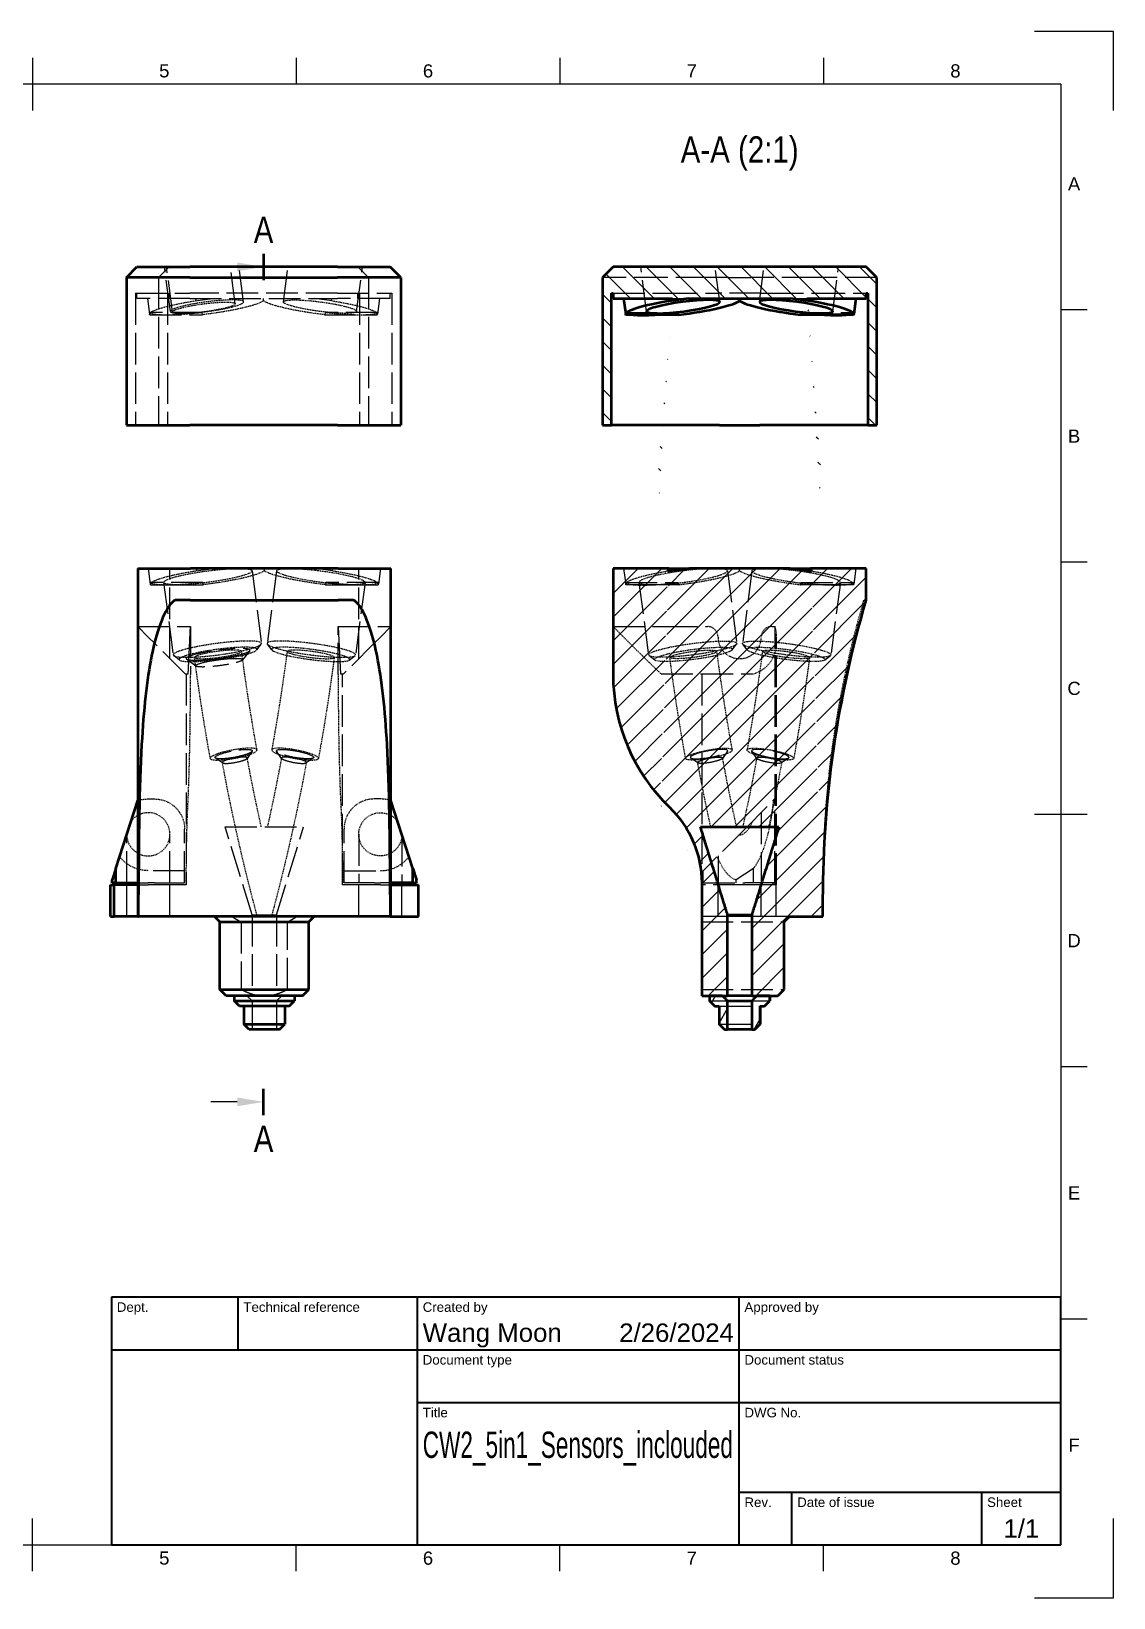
# Model space of a CAD drawing. Header units: millimetres. Extents: x 0 to 860, y -24 to 617.
# Drawn here: x 652.8 to 858, y 319.9 to 616.9 of the extents above; entities that cross this region are included whole.
import ezdxf
from ezdxf.enums import TextEntityAlignment as Align

# ---------------------------------------------------------------- set-up
doc = ezdxf.new("R2010")
doc.units = ezdxf.units.MM
for name, pattern in [('AM_ISO02W050', [7.5, 6, -1.5]), ('AM_ISO08W050', [18, 12, -1.5, 3, -1.5]), ('HIDDEN2', [0.1875, 0.125, -0.0625])]:
    doc.linetypes.add(name, pattern=pattern)
for name, color, linetype, lineweight in [('AM_3', 6, 'AM_ISO02W050', 25), ('AM_7', 4, 'AM_ISO08W050', 25), ('AM_8', 1, 'Continuous', 25), ('BORDER', 7, 'Continuous', 25), ('Hidden', 7, 'HIDDEN2', 25), ('Section Lines', 7, 'Continuous', 25), ('TITLEBLOCK', 7, 'Continuous', 35), ('View Labels', 7, 'Continuous', 25), ('Visible', 7, 'Continuous', 50)]:
    doc.layers.add(name, color=color, linetype=linetype, lineweight=lineweight)
doc.styles.add('FusionTitle', font='arial.ttf')
doc.styles.get("Standard").update_dxf_attribs({"font": 'arial.ttf', "width": 0.8})

# ---------------------------------------------------------------- blocks, each defined once
blk = doc.blocks.new('ISO_A3_SHEET')
at = {"layer": 'BORDER'}
for p, q in [((215, 292), (215, 282)), ((265, 292), (265, 287)), ((315, 292), (315, 287)), ((365, 292), (365, 287)), ((410, 287), (20, 287)), ((410, 287), (410, 10)), ((415, 244.16666), (410, 244.16666)), ((415, 196.33333), (410, 196.33333)), ((415, 148.5), (405, 148.5)), ((415, 100.66667), (410, 100.66667)), ((415, 52.83334), (410, 52.83334)), ((215, 5), (215, 15)), ((20, 10), (410, 10)), ((265, 5), (265, 10)), ((315, 5), (315, 10)), ((365, 5), (365, 10))]:
    blk.add_line(p, q, dxfattribs=at)
at = {"layer": 'Defpoints'}
for p, q in [((420, 297), (405, 297)), ((420, 282), (420, 297)), ((420, 0), (420, 15)), ((405, 0), (420, 0))]:
    blk.add_line(p, q, dxfattribs=at)
at = {"layer": 'BORDER', "style": 'FusionTitle'}
for s, p in [('5', (240, 289.5)), ('6', (290, 289.5)), ('7', (340, 289.5)), ('8', (390, 289.5)), ('A', (412.5, 268.08333)), ('B', (412.5, 220.25)), ('C', (412.5, 172.41667)), ('D', (412.5, 124.58334)), ('E', (412.5, 76.75001)), ('F', (412.5, 28.91668)), ('5', (240, 7.5)), ('6', (290, 7.5)), ('7', (340, 7.5)), ('8', (390, 7.5))]:
    blk.add_text(s, height=2.5, dxfattribs=at).set_placement(p, align=Align.MIDDLE)
blk = doc.blocks.new('ISO_TITLEBLOCK')
at = {"layer": 'TITLEBLOCK'}
for p, q in [((0, 47), (-180, 47)), ((-180, 47), (-180, 0)), ((-156, 37), (-156, 47)), ((-122, 0), (-122, 47)), ((-61, 0), (-61, 47)), ((0, 0), (0, 47)), ((-180, 37), (0, 37)), ((-122, 27), (0, 27)), ((-61, 10), (0, 10)), ((-51, 0), (-51, 10)), ((-15, 0), (-15, 10)), ((-180, 0), (0, 0))]:
    blk.add_line(p, q, dxfattribs=at)
at = {"layer": 'TITLEBLOCK', "style": 'FusionTitle'}
for s, p in [('Dept.', (-179, 46)), ('Technical reference', (-155, 46)), ('Created by', (-121, 46)), ('Approved by', (-60, 46)), ('Document type', (-121, 36)), ('Document status', (-60, 36)), ('Title', (-121, 26)), ('DWG No.', (-60, 26)), ('Rev.', (-60, 9)), ('Date of issue', (-50, 9)), ('Sheet', (-14, 9))]:
    blk.add_text(s, height=1.8, dxfattribs=at).set_placement(p, align=Align.TOP_LEFT)
for tag, height, p in [('DEPT', 3.5, (-179, 42)), ('TECHNICAL_REFERENCE', 3.5, (-155, 42)), ('CREATED_BY', 3.5, (-121, 42)), ('APPROVED_BY', 3.5, (-60, 42)), ('DOCUMENT_TYPE', 3.5, (-121, 32)), ('DOCUMENT_STATUS', 3.5, (-60, 32)), ('TITLE_1', 5, (-121, 21.5)), ('TITLE_2', 5, (-121, 14)), ('TITLE_3', 5, (-121, 6.5)), ('DATE_OF_ISSUE', 3.5, (-50, 5))]:
    blk.add_attdef(tag, text='', height=height, dxfattribs=at).set_placement(p, align=Align.TOP_LEFT)
for tag, p in [('CREATED_DATE', (-62, 42)), ('APPROVED_DATE', (-0.99, 42))]:
    blk.add_attdef(tag, text='', height=3.5, dxfattribs=at).set_placement(p, align=Align.TOP_RIGHT)
for tag, height, p in [('DRAWING_NUMBER', 5, (-30.5, 19.75)), ('REV', 3.5, (-56, 4.85)), ('SHEET', 3.5, (-7.5, 4.85))]:
    blk.add_attdef(tag, text='', height=height, dxfattribs=at).set_placement(p, align=Align.TOP_CENTER)

msp = doc.modelspace()

# ---------------------------------------------------------------- hatches: boundary and pattern name
at = {"layer": 'AM_8'}
h = msp.add_hatch(dxfattribs=at)
h.set_pattern_fill('ANSI31', color=256, angle=90, style=0)
h.set_pattern_definition([(135, (437.9836, 319.8726), (-2.245064, -2.245064), [])])
edge = h.paths.add_edge_path(flags=0)
edge.add_line((813.07, 570.21), (811.07, 572.21))
edge.add_line((811.07, 572.21), (763.07, 572.21))
edge.add_line((763.07, 572.21), (761.07, 570.21))
edge.add_line((761.07, 570.21), (761.07, 542.21))
edge.add_line((761.07, 542.21), (762.77, 542.21))
edge.add_line((762.77, 542.21), (762.77, 567.21))
edge.add_line((762.77, 567.21), (763.07, 567.21))
edge.add_line((763.07, 567.21), (763.07, 566.21))
edge.add_line((763.07, 566.21), (774.34, 566.21))
edge.add_ellipse((787.07, 482.95), major_axis=(11.09, -84.64), ratio=0.12886, start_angle=189.4372, end_angle=190.9461)
edge.add_line((774.11, 565.78), (777.4, 566.21))
edge.add_line((777.4, 566.21), (796.74, 566.21))
edge.add_line((796.74, 566.21), (800.03, 565.78))
edge.add_ellipse((787.07, 482.95), major_axis=(-11.09, -84.64), ratio=0.12886, start_angle=169.0539, end_angle=170.5628)
edge.add_line((799.8, 566.21), (811.07, 566.21))
edge.add_line((811.07, 566.21), (811.07, 567.21))
edge.add_line((811.07, 567.21), (811.37, 567.21))
edge.add_line((811.37, 567.21), (811.37, 542.21))
edge.add_line((811.37, 542.21), (813.07, 542.21))
edge.add_line((813.07, 542.21), (813.07, 570.21))
h = msp.add_hatch(dxfattribs=at)
h.set_pattern_fill('ANSI31', color=256, style=0)
h.set_pattern_definition([(45, (437.9836, 319.8726), (-2.245064, 2.245064), [])])
edge = h.paths.add_edge_path(flags=0)
edge.add_line((779.65, 466.02), (794.5, 466.02))
edge.add_spline(control_points=[(794.5, 466.02), (790.58, 453.3), (789.37, 449.37)], knot_values=[0, 0, 0, 0.871087, 0.871087, 0.871087], weights=[1, 1.176969, 1], degree=2, periodic=0)
edge.add_line((789.37, 449.37), (789.37, 434.02))
edge.add_line((789.37, 434.02), (794.32, 434.02))
edge.add_line((794.32, 434.02), (795.52, 435.22))
edge.add_line((795.52, 435.22), (795.52, 448.02))
edge.add_line((795.52, 448.02), (796.52, 449.02))
edge.add_line((796.52, 449.02), (798.32, 449.02))
edge.add_line((798.32, 449.02), (798.32, 449.02))
edge.add_line((798.32, 449.02), (802.87, 449.02))
edge.add_line((802.87, 449.02), (802.87, 452.34))
edge.add_ellipse((1002.87, 452.34), major_axis=(-200, 0), ratio=1, start_angle=-16.4646, end_angle=0, ccw=False)
edge.add_line((811.07, 509.02), (811.07, 515.02))
edge.add_line((811.07, 515.02), (800.5, 515.02))
edge.add_ellipse((787.22, 432.91), major_axis=(11.09, 84.64), ratio=0.12886, start_angle=345.4789, end_angle=346.9061, ccw=False)
edge.add_line((800.7, 514.48), (796.59, 515.02))
edge.add_line((796.59, 515.02), (777.55, 515.02))
edge.add_line((777.55, 515.02), (773.45, 514.48))
edge.add_ellipse((786.92, 432.91), major_axis=(-11.09, 84.64), ratio=0.12886, start_angle=13.0939, end_angle=14.5211, ccw=False)
edge.add_line((773.65, 515.02), (763.07, 515.02))
edge.add_line((763.07, 515.02), (763.07, 494.92))
edge.add_ellipse((798.07, 494.92), major_axis=(-35, 0), ratio=1, start_angle=0, end_angle=46.009)
edge.add_ellipse((759.87, 455.35), major_axis=(13.89, 14.39), ratio=1, start_angle=313.991, end_angle=360, ccw=False)
edge.add_line((779.87, 455.35), (779.87, 434.02))
edge.add_line((779.87, 434.02), (784.78, 434.02))
edge.add_line((784.78, 434.02), (784.78, 449.37))
edge.add_spline(control_points=[(784.78, 449.37), (783.56, 453.3), (779.65, 466.02)], knot_values=[0, 0, 0, 0.871087, 0.871087, 0.871087], weights=[1, 1.176969, 1], degree=2, periodic=0)
h = msp.add_hatch(dxfattribs=at)
h.set_pattern_fill('ANSI31', color=256, angle=15, style=0)
h.set_pattern_definition([(60, (437.9836, 319.8726), (-2.74963, 1.5875), [])])
edge = h.paths.add_edge_path(flags=0)
edge.add_spline(control_points=[(784.78, 433.02), (784.37, 433.43), (783.78, 434.02)], knot_values=[0, 0, 0, 0.070763, 0.070763, 0.070763], weights=[1, 1.016385, 1], degree=2, periodic=0)
edge.add_line((783.78, 434.02), (781.37, 434.02))
edge.add_line((781.37, 434.02), (781.37, 433.02))
edge.add_spline(control_points=[(781.37, 433.02), (781.92, 432.47), (782.38, 432.02)], knot_values=[0, 0, 0, 0.070726, 0.070726, 0.070726], weights=[1, 1.004659, 1], degree=2, periodic=0)
edge.add_line((782.38, 432.02), (783.18, 432.02))
edge.add_line((783.18, 432.02), (783.18, 428.62))
edge.add_spline(control_points=[(783.18, 428.62), (783.75, 428.05), (784.18, 427.62)], knot_values=[0, 0, 0, 0.070746, 0.070746, 0.070746], weights=[1, 1.011014, 1], degree=2, periodic=0)
edge.add_line((784.18, 427.62), (784.78, 427.62))
edge.add_line((784.78, 427.62), (784.78, 433.02))
edge = h.paths.add_edge_path(flags=0)
edge.add_spline(control_points=[(790.37, 434.02), (789.78, 433.43), (789.37, 433.02)], knot_values=[0, 0, 0, 0.070763, 0.070763, 0.070763], weights=[1, 1.016385, 1], degree=2, periodic=0)
edge.add_line((789.37, 433.02), (789.37, 427.62))
edge.add_line((789.37, 427.62), (789.97, 427.62))
edge.add_spline(control_points=[(789.97, 427.62), (790.4, 428.05), (790.97, 428.62)], knot_values=[0, 0, 0, 0.070746, 0.070746, 0.070746], weights=[1, 1.011014, 1], degree=2, periodic=0)
edge.add_line((790.97, 428.62), (790.97, 432.02))
edge.add_line((790.97, 432.02), (791.77, 432.02))
edge.add_spline(control_points=[(791.77, 432.02), (792.22, 432.47), (792.77, 433.02)], knot_values=[0, 0, 0, 0.070726, 0.070726, 0.070726], weights=[1, 1.004659, 1], degree=2, periodic=0)
edge.add_line((792.77, 433.02), (792.77, 434.02))
edge.add_line((792.77, 434.02), (790.37, 434.02))

# ---------------------------------------------------------------- linework, layer by layer
at = {"layer": 'AM_3', "extrusion": (0, 1, 0)}
for p, q in [((676.9, 570.21), (678.9, 572.21)), ((679.15, 563.77), (678.04, 572.21)), ((679.53, 563.66), (678.41, 572.21)), ((691.43, 565.22), (690.52, 572.21)), ((693.03, 565.58), (692.16, 572.21)), ((700.57, 565.58), (701.44, 572.21)), ((714.45, 563.77), (715.56, 572.21)), ((716.7, 570.21), (714.7, 572.21)), ((769.42, 563.77), (768.31, 572.21)), ((783.3, 565.58), (782.43, 572.21)), ((790.84, 565.58), (791.71, 572.21)), ((804.72, 563.77), (805.83, 572.21)), ((676.9, 570.21), (676.9, 542.21)), ((716.7, 570.21), (716.7, 542.21)), ((773.07, 570.21), (761.07, 570.21)), ((780.97, 570.21), (773.07, 570.21)), ((784.97, 570.21), (780.97, 570.21)), ((784.97, 570.21), (789.17, 570.21)), ((793.17, 570.21), (789.17, 570.21)), ((801.07, 570.21), (793.17, 570.21)), ((813.07, 570.21), (801.07, 570.21)), ((672.5, 567.21), (682.8, 567.21)), ((672.5, 567.21), (672.5, 542.21)), ((672.8, 566.21), (672.8, 567.21)), ((682.8, 566.21), (672.8, 566.21)), ((674.8, 566.21), (675.18, 563.25)), ((678.6, 567.21), (678.6, 542.21)), ((678.9, 566.21), (678.9, 567.21)), ((710.8, 567.21), (682.8, 567.21)), ((682.8, 566.21), (710.8, 566.21)), ((683.84, 565.78), (687.13, 566.21)), ((696.8, 565.78), (696.8, 566.21)), ((709.76, 565.78), (706.47, 566.21)), ((710.8, 567.21), (721.1, 567.21)), ((720.8, 566.21), (710.8, 566.21)), ((714.7, 566.21), (714.7, 567.21)), ((715, 567.21), (715, 542.21)), ((718.81, 566.21), (718.42, 563.25)), ((720.8, 566.21), (720.8, 567.21)), ((721.1, 567.21), (721.1, 542.21)), ((763.07, 567.21), (773.07, 567.21)), ((773.07, 567.21), (780.97, 567.21)), ((774.34, 566.21), (777.4, 566.21)), ((780.97, 567.21), (782.97, 567.21)), ((791.17, 567.21), (782.97, 567.21)), ((791.17, 567.21), (793.17, 567.21)), ((793.17, 567.21), (801.07, 567.21)), ((796.74, 566.21), (799.8, 566.21)), ((801.07, 567.21), (811.07, 567.21)), ((685.14, 563.53), (675.19, 563.53)), ((675.19, 563.53), (675.24, 563.13)), ((675.24, 563.13), (685.2, 563.13)), ((685.2, 563.13), (685.14, 563.53)), ((708.46, 563.53), (708.41, 563.13)), ((708.41, 563.13), (718.37, 563.13)), ((718.42, 563.53), (708.46, 563.53)), ((718.37, 563.13), (718.42, 563.53)), ((765.51, 563.13), (765.46, 563.53)), ((765.46, 563.53), (775.42, 563.53)), ((775.42, 563.53), (775.47, 563.13)), ((798.68, 563.13), (798.73, 563.53)), ((798.73, 563.53), (808.69, 563.53)), ((808.69, 563.53), (808.64, 563.13)), ((674.95, 515.02), (675.33, 512.05)), ((679.05, 497.92), (679.05, 515.02)), ((683.99, 514.59), (687.28, 515.02)), ((694.62, 514.58), (696.42, 500.81)), ((696.95, 514.59), (696.95, 515.02)), ((699.28, 514.58), (697.48, 500.81)), ((709.91, 514.59), (706.62, 515.02)), ((714.85, 497.92), (714.85, 515.02)), ((718.96, 515.02), (718.57, 512.05)), ((765.07, 515.02), (765.46, 512.05)), ((784.74, 514.58), (786.55, 500.81)), ((787.07, 514.59), (787.07, 515.02)), ((789.4, 514.58), (787.6, 500.81)), ((809.08, 515.02), (808.69, 512.05)), ((675.34, 512.34), (675.39, 511.94)), ((685.29, 512.34), (675.34, 512.34)), ((675.39, 511.94), (680.37, 511.94)), ((677.86, 512.38), (679.67, 498.62)), ((680.37, 511.94), (685.35, 511.94)), ((685.35, 511.94), (685.29, 512.34)), ((708.61, 512.34), (708.56, 511.94)), ((708.56, 511.94), (713.54, 511.94)), ((718.57, 512.34), (708.61, 512.34)), ((713.54, 511.94), (718.52, 511.94)), ((716.04, 512.38), (714.24, 498.62)), ((718.52, 511.94), (718.57, 512.34)), ((765.46, 512.34), (775.42, 512.34)), ((765.51, 511.94), (765.46, 512.34)), ((770.49, 511.94), (765.51, 511.94)), ((767.98, 512.38), (769.79, 498.62)), ((775.47, 511.94), (770.49, 511.94)), ((775.42, 512.34), (775.47, 511.94)), ((798.68, 511.94), (798.73, 512.34)), ((803.66, 511.94), (798.68, 511.94)), ((798.73, 512.34), (808.69, 512.34)), ((808.64, 511.94), (803.66, 511.94)), ((806.16, 512.38), (804.36, 498.62)), ((808.69, 512.34), (808.64, 511.94)), ((811.07, 509.02), (810.68, 509.02)), ((672.95, 504.02), (682.95, 504.02)), ((674.95, 502.02), (672.95, 504.02)), ((676.14, 500.83), (674.95, 502.02)), ((682.95, 504.02), (682.95, 494.92)), ((710.95, 494.92), (710.95, 504.02)), ((710.95, 504.02), (720.95, 504.02)), ((717.76, 500.83), (718.95, 502.02)), ((720.95, 504.02), (718.95, 502.02)), ((763.07, 504.02), (773.07, 504.02)), ((773.07, 504.02), (780.97, 504.02)), ((793.17, 504.02), (793.78, 504.02)), ((793.78, 455.02), (793.78, 504.02)), ((794.07, 500.83), (794.07, 502.02)), ((681.95, 495.02), (676.14, 500.83)), ((694.18, 499.42), (692.82, 497.67)), ((695.51, 499.57), (696.37, 500.66)), ((698.39, 499.57), (697.53, 500.66)), ((717.76, 500.83), (711.95, 495.02)), ((785.64, 499.57), (786.49, 500.66)), ((788.51, 499.57), (787.65, 500.66)), ((794.07, 455.02), (794.07, 500.83)), ((680.87, 497.65), (679.76, 498.49)), ((683.97, 496.51), (682.19, 497.85)), ((713.04, 497.65), (714.15, 498.49)), ((770.99, 497.65), (769.88, 498.49)), ((803.16, 497.65), (804.27, 498.49)), ((681.95, 495.02), (682.14, 495.02)), ((682.14, 495.02), (682.51, 495.02)), ((682.14, 495.02), (682.14, 455.02)), ((711.39, 495.02), (711.76, 495.02)), ((711.76, 495.02), (711.95, 495.02)), ((711.76, 455.02), (711.76, 495.02)), ((772.17, 495.02), (779.87, 495.02)), ((779.87, 495.02), (788.07, 495.02)), ((779.87, 495.02), (779.87, 455.35)), ((788.07, 495.02), (789.58, 495.02)), ((689.04, 478.16), (687.67, 479.08)), ((694.64, 480.35), (693.68, 479.01)), ((700.22, 479.01), (699.26, 480.35)), ((706.23, 479.08), (704.86, 478.16)), ((779.16, 478.16), (777.79, 479.08)), ((784.76, 480.35), (783.81, 479.01)), ((790.34, 479.01), (789.39, 480.35)), ((796.35, 479.08), (794.99, 478.16)), ((674.95, 471.32), (676.14, 471.32)), ((718.95, 471.32), (717.76, 471.32)), ((788.07, 465.62), (793.77, 471.32)), ((793.77, 455.42), (793.77, 471.32)), ((791.17, 468.72), (791.17, 455.42)), ((670.85, 455.42), (670.85, 464.52)), ((679.05, 455.42), (679.05, 464.62)), ((681.84, 455.42), (681.84, 465.62)), ((689.53, 466.02), (704.38, 466.02)), ((694.65, 449.37), (689.53, 466.02)), ((699.25, 449.37), (704.38, 466.02)), ((712.06, 455.42), (712.06, 465.62)), ((714.85, 464.62), (714.85, 455.42)), ((723.05, 464.52), (723.05, 455.42)), ((779.65, 466.02), (779.65, 466.02)), ((784.77, 449.37), (779.65, 466.02)), ((788.07, 465.62), (780.17, 457.72)), ((789.37, 449.37), (794.5, 466.02)), ((794.5, 466.02), (794.5, 466.02)), ((782.97, 460.52), (782.97, 455.42)), ((681.84, 457.72), (674.95, 457.72)), ((712.06, 457.72), (718.95, 457.72)), ((780.17, 455.42), (780.17, 457.72)), ((789.71, 458.15), (786.42, 455.96)), ((789.71, 455.42), (789.71, 458.15)), ((670.85, 449.02), (670.85, 455.02)), ((672.95, 455.42), (674.95, 455.42)), ((672.95, 455.02), (674.95, 455.02)), ((676.14, 455.42), (674.95, 455.42)), ((676.14, 455.02), (674.95, 455.02)), ((676.14, 455.42), (681.84, 455.42)), ((682.14, 455.02), (676.14, 455.02)), ((679.05, 449.02), (679.05, 455.02)), ((717.76, 455.02), (711.76, 455.02)), ((717.76, 455.42), (712.06, 455.42)), ((714.85, 449.02), (714.85, 455.02)), ((717.76, 455.42), (718.95, 455.42)), ((718.95, 455.02), (717.76, 455.02)), ((720.95, 455.42), (718.95, 455.42)), ((718.95, 455.02), (720.95, 455.02)), ((723.05, 449.02), (723.05, 455.02)), ((788.07, 455.02), (779.87, 455.02)), ((780.17, 455.42), (788.07, 455.42)), ((782.97, 449.02), (782.97, 455.02)), ((786.42, 455.42), (786.42, 455.96)), ((793.77, 455.42), (788.07, 455.42)), ((794.07, 455.02), (788.07, 455.02)), ((791.17, 449.02), (791.17, 455.02)), ((793.99, 449.02), (793.99, 455.02)), ((802.87, 452.34), (802.87, 453.15)), ((688.31, 449.02), (688.31, 449.02)), ((694.65, 449.37), (699.25, 449.37)), ((694.65, 449.37), (694.65, 434.02)), ((699.25, 449.37), (699.25, 434.02)), ((705.6, 449.02), (705.6, 449.02)), ((798.32, 449.02), (779.87, 449.02)), ((796.52, 449.02), (779.87, 449.02)), ((784.77, 449.37), (784.78, 449.37)), ((784.77, 449.37), (784.77, 434.02)), ((789.37, 449.37), (789.37, 449.37)), ((789.37, 449.37), (789.37, 434.02)), ((692.53, 448.02), (692.53, 435.22)), ((701.37, 435.22), (701.37, 448.02)), ((779.87, 448.02), (795.52, 448.02)), ((694.65, 433.02), (693.65, 434.02)), ((699.25, 433.02), (700.25, 434.02)), ((779.87, 435.22), (795.52, 435.22)), ((784.77, 433.02), (783.77, 434.02)), ((789.37, 433.02), (790.37, 434.02)), ((694.65, 433.02), (694.65, 427.62)), ((699.25, 433.02), (699.25, 427.62)), ((781.37, 433.02), (784.77, 433.02)), ((783.18, 432.02), (790.97, 432.02)), ((784.77, 433.02), (784.78, 433.02)), ((784.77, 433.02), (784.77, 427.62)), ((789.37, 433.02), (792.77, 433.02)), ((789.37, 433.02), (789.37, 433.02)), ((789.37, 433.02), (789.37, 427.62)), ((783.18, 428.62), (790.97, 428.62))]:
    msp.add_line(p, q, dxfattribs=at)
at = {"layer": 'AM_7'}
for points, weights, knots in [([(682.51, 495.02), (682.52, 495.04), (682.54, 495.54), (682.69, 498.66), (682.93, 503.68), (682.95, 504.02)], [19.2459730878, 18.9862496702, 14.251843137, 5.56348196044, 2.80898037323, 2.71759354231], [3.1467985, 3.1467985, 3.1467985, 3.1762687, 3.6709519, 3.859592, 3.8660426, 3.8660426, 3.8660426]), ([(710.95, 504.02), (711.04, 502.1), (711.25, 497.91), (711.37, 495.45), (711.39, 495.02)], [2.71759357707, 3.32719637607, 6.51575700337, 14.9366298434, 19.2459757035], [0.0596832, 0.0596832, 0.0596832, 0.1027127, 0.2899575, 0.7789271, 0.7789271, 0.7789271])]:
    msp.add_rational_spline(points, weights, degree=2, knots=knots, dxfattribs=at)
for points, knots in [([(683.93, 497.62), (683.31, 497.62), (682.83, 497.66), (681.94, 497.85), (682.01, 498.09), (683.42, 498.66), (684.75, 498.98), (687.77, 499.5), (689.43, 499.7), (692.22, 499.88), (693.33, 499.86), (694.33, 499.63), (694.34, 499.44), (693.47, 499), (692.69, 498.76), (690.66, 498.31), (689.43, 498.1), (687.22, 497.82), (686.26, 497.72), (684.86, 497.64), (684.36, 497.62), (683.93, 497.62)], [-3.141593, -3.141593, -3.141593, -3.141593, -2.710643, -2.710643, -1.902231, -1.902231, -1.091583, -1.091583, -0.324693, -0.324693, 0.447153, 0.447153, 1.13107, 1.13107, 1.74869, 1.74869, 2.361593, 2.361593, 2.841593, 2.841593, 3.141593, 3.141593, 3.141593, 3.141593]), ([(685.25, 496.34), (685.57, 496.34), (685.94, 496.35), (686.97, 496.42), (687.68, 496.48), (689.31, 496.69), (690.21, 496.85), (691.71, 497.18), (692.29, 497.36), (692.93, 497.68), (692.93, 497.82), (692.19, 497.99), (691.37, 498.01), (689.31, 497.87), (688.08, 497.72), (685.85, 497.34), (684.87, 497.1), (683.84, 496.68), (683.79, 496.51), (684.44, 496.37), (684.8, 496.34), (685.25, 496.34)], [-3.141593, -3.141593, -3.141593, -3.141593, -2.841593, -2.841593, -2.361593, -2.361593, -1.74869, -1.74869, -1.13107, -1.13107, -0.447153, -0.447153, 0.324693, 0.324693, 1.091583, 1.091583, 1.902231, 1.902231, 2.710643, 2.710643, 3.141593, 3.141593, 3.141593, 3.141593]), ([(693.6, 480.72), (692.85, 480.72), (691.78, 480.6), (689.72, 480.2), (688.75, 479.92), (687.59, 479.39), (687.44, 479.15), (688.05, 478.92), (688.7, 478.9), (690.3, 479.03), (691.23, 479.18), (692.88, 479.55), (693.59, 479.77), (694.47, 480.16), (694.69, 480.33), (694.66, 480.56), (694.51, 480.64), (694.07, 480.71), (693.85, 480.72), (693.6, 480.72)], [-3.141593, -3.141593, -3.141593, -3.141593, -2.262528, -2.262528, -1.386634, -1.386634, -0.48445, -0.48445, 0.29659, 0.29659, 1.039292, 1.039292, 1.739121, 1.739121, 2.362442, 2.362442, 2.841919, 2.841919, 3.141593, 3.141593, 3.141593, 3.141593]), ([(692.99, 479.26), (693.16, 479.26), (693.31, 479.25), (693.6, 479.21), (693.7, 479.16), (693.72, 479), (693.57, 478.89), (692.98, 478.62), (692.51, 478.48), (691.41, 478.23), (690.79, 478.13), (689.72, 478.04), (689.3, 478.06), (688.88, 478.22), (688.99, 478.38), (689.76, 478.72), (690.4, 478.91), (691.78, 479.18), (692.49, 479.26), (692.99, 479.26)], [-3.141593, -3.141593, -3.141593, -3.141593, -2.841919, -2.841919, -2.362442, -2.362442, -1.739121, -1.739121, -1.039292, -1.039292, -0.29659, -0.29659, 0.48445, 0.48445, 1.386634, 1.386634, 2.262528, 2.262528, 3.141593, 3.141593, 3.141593, 3.141593]), ([(700.3, 480.72), (699.56, 480.72), (699.16, 480.6), (699.32, 480.2), (699.87, 479.92), (701.59, 479.39), (702.74, 479.15), (704.65, 478.92), (705.42, 478.9), (706.29, 479.03), (706.42, 479.18), (706.02, 479.55), (705.53, 479.77), (704.27, 480.16), (703.54, 480.33), (702.24, 480.56), (701.67, 480.64), (700.85, 480.71), (700.56, 480.72), (700.3, 480.72)], [-3.141593, -3.141593, -3.141593, -3.141593, -2.262528, -2.262528, -1.386634, -1.386634, -0.48445, -0.48445, 0.29659, 0.29659, 1.039292, 1.039292, 1.739121, 1.739121, 2.362442, 2.362442, 2.841919, 2.841919, 3.141593, 3.141593, 3.141593, 3.141593]), ([(700.91, 479.26), (701.08, 479.26), (701.28, 479.25), (701.82, 479.21), (702.2, 479.16), (703.07, 479), (703.56, 478.89), (704.4, 478.62), (704.72, 478.48), (704.99, 478.23), (704.9, 478.13), (704.32, 478.04), (703.81, 478.06), (702.54, 478.22), (701.77, 478.38), (700.63, 478.72), (700.25, 478.91), (700.15, 479.18), (700.41, 479.26), (700.91, 479.26)], [-3.141593, -3.141593, -3.141593, -3.141593, -2.841919, -2.841919, -2.362442, -2.362442, -1.739121, -1.739121, -1.039292, -1.039292, -0.29659, -0.29659, 0.48445, 0.48445, 1.386634, 1.386634, 2.262528, 2.262528, 3.141593, 3.141593, 3.141593, 3.141593]), ([(783.72, 480.72), (784.47, 480.72), (784.87, 480.6), (784.71, 480.2), (784.15, 479.92), (782.44, 479.39), (781.28, 479.15), (779.37, 478.92), (778.6, 478.9), (777.73, 479.03), (777.61, 479.18), (778.01, 479.55), (778.49, 479.77), (779.75, 480.16), (780.48, 480.33), (781.79, 480.56), (782.35, 480.64), (783.17, 480.71), (783.47, 480.72), (783.72, 480.72)], [-3.141593, -3.141593, -3.141593, -3.141593, -2.262528, -2.262528, -1.386634, -1.386634, -0.48445, -0.48445, 0.29659, 0.29659, 1.039292, 1.039292, 1.739121, 1.739121, 2.362442, 2.362442, 2.841919, 2.841919, 3.141593, 3.141593, 3.141593, 3.141593]), ([(783.11, 479.26), (782.94, 479.26), (782.75, 479.25), (782.2, 479.21), (781.82, 479.16), (780.95, 479), (780.46, 478.89), (779.63, 478.62), (779.3, 478.48), (779.04, 478.23), (779.12, 478.13), (779.7, 478.04), (780.21, 478.06), (781.49, 478.22), (782.26, 478.38), (783.4, 478.72), (783.77, 478.91), (783.88, 479.18), (783.61, 479.26), (783.11, 479.26)], [-3.141593, -3.141593, -3.141593, -3.141593, -2.841919, -2.841919, -2.362442, -2.362442, -1.739121, -1.739121, -1.039292, -1.039292, -0.29659, -0.29659, 0.48445, 0.48445, 1.386634, 1.386634, 2.262528, 2.262528, 3.141593, 3.141593, 3.141593, 3.141593]), ([(790.43, 480.72), (791.17, 480.72), (792.25, 480.6), (794.31, 480.2), (795.27, 479.92), (796.43, 479.39), (796.59, 479.15), (795.97, 478.92), (795.32, 478.9), (793.72, 479.03), (792.79, 479.18), (791.15, 479.55), (790.43, 479.77), (789.55, 480.16), (789.33, 480.33), (789.36, 480.56), (789.51, 480.64), (789.95, 480.71), (790.17, 480.72), (790.43, 480.72)], [-3.141593, -3.141593, -3.141593, -3.141593, -2.262528, -2.262528, -1.386634, -1.386634, -0.48445, -0.48445, 0.29659, 0.29659, 1.039292, 1.039292, 1.739121, 1.739121, 2.362442, 2.362442, 2.841919, 2.841919, 3.141593, 3.141593, 3.141593, 3.141593]), ([(791.03, 479.26), (790.86, 479.26), (790.72, 479.25), (790.42, 479.21), (790.32, 479.16), (790.3, 479), (790.45, 478.89), (791.04, 478.62), (791.52, 478.48), (792.61, 478.23), (793.23, 478.13), (794.3, 478.04), (794.73, 478.06), (795.14, 478.22), (795.04, 478.38), (794.27, 478.72), (793.62, 478.91), (792.25, 479.18), (791.53, 479.26), (791.03, 479.26)], [-3.141593, -3.141593, -3.141593, -3.141593, -2.841919, -2.841919, -2.362442, -2.362442, -1.739121, -1.739121, -1.039292, -1.039292, -0.29659, -0.29659, 0.48445, 0.48445, 1.386634, 1.386634, 2.262528, 2.262528, 3.141593, 3.141593, 3.141593, 3.141593])]:
    msp.add_open_spline(points, degree=3, knots=knots, dxfattribs=at)
for points, weights in [([(690.83, 449.02), (691.73, 448.44), (692.53, 448.02)], [1, 1.00452827958, 1]), ([(701.37, 448.02), (702.18, 448.44), (703.07, 449.02)], [1, 1.00452827958, 1]), ([(692.53, 435.22), (694.45, 434.22), (696.1, 434.02)], [1.17677974452, 1.11402664104, 1]), ([(697.8, 434.02), (699.45, 434.22), (701.37, 435.22)], [1, 1.11402664104, 1.17677974452])]:
    msp.add_rational_spline(points, weights, degree=2, dxfattribs=at)
at = {"layer": 'Hidden', "extrusion": (2e-16, 0, -1)}
for centre, radius, start, end in [((-995.73, 454.85), 192.86, 359.4954, 16.3162), ((-1064.9, 799.93), 422.68, 313.8318, 315.5668), ((-1157.19, 548.35), 377.63, 349.6692, 352.5392), ((-416.96, 548.35), 377.63, 187.4608, 190.3308), ((-1157.19, 548.35), 386.63, 349.6691, 352.5391), ((-416.96, 548.35), 386.63, 187.4609, 190.3309), ((-1148.81, 546.83), 376.01, 347.5896, 349.4881), ((-1148.5, 546.77), 370.9, 347.4254, 349.4865), ((-425.64, 546.77), 370.9, 190.5135, 192.5746), ((-425.34, 546.83), 376.01, 190.5119, 192.4104)]:
    msp.add_arc(centre, radius, start, end, dxfattribs=at)
at = {"layer": 'Hidden'}
for centre, radius, start, end in [((780.97, 502.02), 2, 360, 90), ((787.07, 502.02), 4.1, 180, 0), ((793.17, 502.02), 2, 90, 180), ((787.07, 502.02), 7, 0, 16.6016), ((788.07, 500.83), 6, 284.5734, 0), ((717.76, 465.62), 5.7, 90, 180), ((718.95, 464.62), 6.7, 72.632, 90), ((674.95, 464.62), 4.1, 181.35, 142.8135), ((718.95, 464.62), 6.9, 270, 322.0376)]:
    msp.add_arc(centre, radius, start, end, dxfattribs=at)
at = {"layer": 'Hidden', "extrusion": (1e-16, 0, -1)}
for centre, radius, start, end in [((-1067.07, 548.35), 377.63, 349.6692, 352.5392), ((-326.84, 548.35), 377.63, 187.4608, 190.3308), ((-1067.07, 548.35), 386.63, 349.6691, 352.5391), ((-326.84, 548.35), 386.63, 187.4609, 190.3309), ((-1058.69, 546.83), 376.01, 344.9778, 349.4881), ((-1058.38, 546.77), 370.9, 347.4254, 349.4865), ((-335.52, 546.77), 370.9, 190.5135, 192.5746), ((-335.22, 546.83), 376.01, 190.5119, 195.0222), ((-674.95, 464.62), 6.7, 72.632, 90), ((-676.14, 465.62), 5.7, 90, 180), ((-718.95, 464.62), 4.1, 181.35, 142.8135), ((-674.95, 464.62), 6.9, 270, 322.0376)]:
    msp.add_arc(centre, radius, start, end, dxfattribs=at)
at = {"layer": 'Hidden', "extrusion": (1.18868e-16, 2.47278e-18, -1)}
for centre, start_param, end_param in [((686.09, 564.67), 3.059437, 4.521344), ((686.09, 564.67), 0.207931, 1.669838), ((686.04, 565.07), 1.669838, 3.059437), ((686.24, 513.48), 3.059437, 4.521344), ((686.24, 513.48), 0.207931, 1.669838), ((686.19, 513.88), 1.669838, 3.059437)]:
    msp.add_ellipse(centre, major_axis=(10.91, 1.43), ratio=0.12886, start_param=start_param, end_param=end_param, dxfattribs=at)
at = {"layer": 'Hidden', "extrusion": (1.15005e-16, 1.96651e-18, -1)}
msp.add_ellipse((686.09, 564.67), major_axis=(6.94, 0.91), ratio=0.12886, start_param=1.570796326794716, end_param=7.853981633974302, dxfattribs=at)
at = {"layer": 'Hidden'}
for centre, major_axis, ratio in [((685.48, 564.44), (5.95, 0.78), 0.12886), ((778.17, 499.72), (8.38, 1.1), 0.12886), ((778.3, 498.73), (7.39, 0.97), 0.12886), ((778.3, 498.73), (4.46, 0.58), 0.12886), ((781.26, 479.82), (4.43, 0.81), 0.176612)]:
    msp.add_ellipse(centre, major_axis=major_axis, ratio=ratio, dxfattribs=at)
for centre, major_axis, ratio, start_param, end_param in [((696.8, 482.95), (-11.09, 84.64), 0.12886, 0.16471, 0.191045), ((707.51, 564.67), (-6.94, 0.91), 0.12886, 1.570796326794669, 7.853981633974255), ((776.31, 565.07), (10.91, 1.43), 0.12886, 3.223748, 3.65085), ((776.31, 565.07), (10.91, 1.43), 0.12886, 4.186245, 4.613348), ((797.83, 565.07), (-10.91, 1.43), 0.12886, 1.669838, 2.09694), ((797.83, 565.07), (-10.91, 1.43), 0.12886, 2.632335, 3.059437), ((696.95, 431.76), (-11.09, 84.64), 0.12886, 0.16471, 0.191045), ((776.36, 513.48), (10.91, 1.43), 0.12886, 1.824237, 3.223748), ((776.36, 513.48), (8.38, 1.1), 0.12886, 0.776955, 3.918548), ((776.36, 513.48), (8.38, 1.1), 0.12886, 3.918548, 7.06014), ((776.36, 513.48), (10.91, 1.43), 0.12886, 4.613348, 6.075254), ((797.78, 513.48), (-10.91, 1.43), 0.12886, 0.207931, 1.669838), ((797.78, 513.48), (-8.38, 1.1), 0.12886, -0.776955, 2.364638), ((797.78, 513.48), (-8.38, 1.1), 0.12886, 2.364638, 5.50623), ((797.78, 513.48), (-10.91, 1.43), 0.12886, 3.059437, 4.458948), ((776.31, 513.88), (10.91, 1.43), 0.12886, 3.223748, 4.613348), ((797.83, 513.88), (-10.91, 1.43), 0.12886, 1.669838, 3.059437), ((795.98, 499.72), (-8.38, 1.1), 0.12886, 1.570796326794887, 7.853981633974472), ((795.85, 498.73), (-7.39, 0.97), 0.12886, 1.570796326794689, 7.853981633974273), ((795.85, 498.73), (-4.46, 0.58), 0.12886, 1.570796326794637, 7.853981633974223), ((681.27, 494.92), (0, 35), 0.048033, 3.909381, 4.712389), ((712.63, 494.92), (0, 35), 0.048033, 1.570796, 2.373805), ((792.89, 479.82), (-4.43, 0.81), 0.176612, 1.570796326794698, 7.853981633974283), ((787.07, 477.2), (0, 12.68), 0.323343, 3.118031, 3.79062)]:
    msp.add_ellipse(centre, major_axis=major_axis, ratio=ratio, start_param=start_param, end_param=end_param, dxfattribs=at)
at = {"layer": 'Hidden', "extrusion": (1.18868e-16, -2.47278e-18, -1)}
for centre, start_param, end_param in [((707.51, 564.67), 4.613348, 6.075254), ((707.51, 564.67), 1.761841, 3.223748), ((707.56, 565.07), 3.223748, 4.613348), ((707.66, 513.48), 4.613348, 6.075254), ((707.66, 513.48), 1.761841, 3.223748), ((707.71, 513.88), 3.223748, 4.613348)]:
    msp.add_ellipse(centre, major_axis=(-10.91, 1.43), ratio=0.12886, start_param=start_param, end_param=end_param, dxfattribs=at)
at = {"layer": 'Hidden', "extrusion": (1.00443e-16, 3.37715e-18, -1)}
for centre in [(696.8, 482.95), (696.95, 431.76)]:
    msp.add_ellipse(centre, major_axis=(11.09, 84.64), ratio=0.12886, start_param=0.16471, end_param=0.191045, dxfattribs=at)
at = {"layer": 'Hidden', "extrusion": (1.19028e-16, 2.49375e-18, -1)}
for centre, start_param, end_param in [((686.24, 513.48), 2.364638, 5.50623), ((686.24, 513.48), -0.776955, 2.364638), ((688.05, 499.72), 1.570796326794889, 7.853981633974475)]:
    msp.add_ellipse(centre, major_axis=(8.38, 1.1), ratio=0.12886, start_param=start_param, end_param=end_param, dxfattribs=at)
at = {"layer": 'Hidden', "extrusion": (1.19028e-16, -2.49375e-18, -1)}
for start_param, end_param in [(3.918548, 7.06014), (0.776955, 3.918548)]:
    msp.add_ellipse((707.66, 513.48), major_axis=(-8.38, 1.1), ratio=0.12886, start_param=start_param, end_param=end_param, dxfattribs=at)
at = {"layer": 'Hidden', "extrusion": (1.2147e-16, 2.81369e-18, -1)}
msp.add_ellipse((688.17, 498.73), major_axis=(7.39, 0.97), ratio=0.12886, start_param=1.570796326794693, end_param=7.853981633974279, dxfattribs=at)
at = {"layer": 'Hidden', "extrusion": (1.11858e-16, 1.55399e-18, -1)}
msp.add_ellipse((688.17, 498.73), major_axis=(4.46, 0.58), ratio=0.12886, start_param=1.57079632679464, end_param=7.853981633974226, dxfattribs=at)
at = {"layer": 'Hidden', "extrusion": (1.19028e-16, -2.49375e-18, -1)}
msp.add_ellipse((705.86, 499.72), major_axis=(-8.38, 1.1), ratio=0.12886, dxfattribs=at)
at = {"layer": 'Hidden', "extrusion": (1.2147e-16, -2.81369e-18, -1)}
msp.add_ellipse((705.73, 498.73), major_axis=(-7.39, 0.97), ratio=0.12886, dxfattribs=at)
at = {"layer": 'Hidden', "extrusion": (1.11858e-16, -1.55399e-18, -1)}
msp.add_ellipse((705.73, 498.73), major_axis=(-4.46, 0.58), ratio=0.12886, dxfattribs=at)
at = {"layer": 'Hidden', "extrusion": (1.12527e-16, 2.28491e-18, -1)}
msp.add_ellipse((691.13, 479.82), major_axis=(4.43, 0.81), ratio=0.176612, start_param=1.570796326794702, end_param=7.853981633974288, dxfattribs=at)
at = {"layer": 'Hidden', "extrusion": (1.12527e-16, -2.28491e-18, -1)}
msp.add_ellipse((702.77, 479.82), major_axis=(-4.43, 0.81), ratio=0.176612, dxfattribs=at)
at = {"layer": 'Hidden', "extrusion": (1e-16, -1.35805e-29, -1)}
msp.add_ellipse((683.11, 455.35), major_axis=(0, 20), ratio=0.048033, start_param=-1.570796, end_param=-0.767788, dxfattribs=at)
at = {"layer": 'Hidden', "extrusion": (1e-16, -8.67e-31, -1)}
msp.add_ellipse((710.8, 455.35), major_axis=(0, 20), ratio=0.048033, start_param=0.767788, end_param=1.570796, dxfattribs=at)
at = {"layer": 'Hidden', "extrusion": (2e-16, 1.83862e-29, -1)}
msp.add_ellipse((787.07, 477.2), major_axis=(0, 20.72), ratio=0.323343, start_param=1.873925, end_param=2.73757, dxfattribs=at)
at = {"layer": 'Hidden', "extrusion": (2e-16, -1.04182e-29, -1)}
msp.add_ellipse((787.07, 477.2), major_axis=(0, 21.34), ratio=0.323343, start_param=3.236762, end_param=3.804162, dxfattribs=at)
at = {"layer": 'Section Lines', "lineweight": 50}
for p, q in [((696.8, 574.71), (696.8, 569.71)), ((696.8, 411.38), (696.8, 416.38))]:
    msp.add_line(p, q, dxfattribs=at)
at = {"layer": 'Section Lines'}
for p, q in [((691.8, 572.21), (686.8, 572.21)), ((691.8, 413.88), (686.8, 413.88))]:
    msp.add_line(p, q, dxfattribs=at)
for points in [[(691.8, 573.05), (696.8, 572.21), (691.8, 571.38)], [(691.8, 414.71), (696.8, 413.88), (691.8, 413.05)]]:
    msp.add_solid(points, dxfattribs=at)
at = {"layer": 'Visible', "extrusion": (0, 1, 0)}
for p, q in [((670.8, 570.21), (672.8, 572.21)), ((672.8, 572.21), (682.8, 572.21)), ((710.8, 572.21), (682.8, 572.21)), ((710.8, 572.21), (720.8, 572.21)), ((722.8, 570.21), (720.8, 572.21)), ((763.07, 572.21), (761.07, 570.21)), ((811.07, 572.21), (763.07, 572.21)), ((813.07, 570.21), (811.07, 572.21)), ((682.8, 570.21), (670.8, 570.21)), ((670.8, 570.21), (670.8, 542.21)), ((682.8, 570.21), (710.8, 570.21)), ((722.8, 570.21), (710.8, 570.21)), ((722.8, 570.21), (722.8, 542.21)), ((761.07, 570.21), (761.07, 542.21)), ((813.07, 542.21), (813.07, 570.21)), ((762.77, 542.21), (762.77, 567.21)), ((762.77, 567.21), (763.07, 567.21)), ((763.07, 567.21), (763.07, 566.21)), ((763.07, 566.21), (774.34, 566.21)), ((765.07, 566.21), (765.46, 563.25)), ((777.4, 566.21), (774.11, 565.78)), ((777.4, 566.21), (796.74, 566.21)), ((787.07, 565.78), (787.07, 566.21)), ((800.03, 565.78), (796.74, 566.21)), ((799.8, 566.21), (811.07, 566.21)), ((809.08, 566.21), (808.69, 563.25)), ((811.07, 566.21), (811.07, 567.21)), ((811.07, 567.21), (811.37, 567.21)), ((811.37, 567.21), (811.37, 542.21)), ((775.47, 563.13), (765.51, 563.13)), ((808.64, 563.13), (798.68, 563.13)), ((670.8, 542.21), (682.8, 542.21)), ((710.8, 542.21), (682.8, 542.21)), ((710.8, 542.21), (722.8, 542.21)), ((761.07, 542.21), (762.77, 542.21)), ((773.07, 542.21), (762.77, 542.21)), ((780.97, 542.21), (773.07, 542.21)), ((783.27, 542.21), (780.97, 542.21)), ((783.27, 542.21), (790.87, 542.21)), ((793.17, 542.21), (790.87, 542.21)), ((801.07, 542.21), (793.17, 542.21)), ((811.37, 542.21), (801.07, 542.21)), ((811.37, 542.21), (813.07, 542.21)), ((672.95, 515.02), (682.95, 515.02)), ((672.95, 515.02), (672.95, 449.02)), ((710.95, 515.02), (682.95, 515.02)), ((710.95, 515.02), (720.95, 515.02)), ((720.95, 449.02), (720.95, 515.02)), ((773.65, 515.02), (763.07, 515.02)), ((763.07, 515.02), (763.07, 494.92)), ((777.55, 515.02), (773.45, 514.48)), ((773.65, 515.02), (774.34, 515.02)), ((777.4, 515.02), (774.11, 514.59)), ((774.34, 515.02), (777.4, 515.02)), ((777.4, 515.02), (777.55, 515.02)), ((796.59, 515.02), (777.55, 515.02)), ((800.7, 514.48), (796.59, 515.02)), ((796.59, 515.02), (796.74, 515.02)), ((796.74, 515.02), (799.8, 515.02)), ((800.03, 514.59), (796.74, 515.02)), ((799.8, 515.02), (800.5, 515.02)), ((811.07, 515.02), (800.5, 515.02)), ((811.07, 509.02), (811.07, 515.02)), ((682.95, 509.02), (680.18, 509.02)), ((682.95, 509.02), (710.95, 509.02)), ((713.72, 509.02), (710.95, 509.02)), ((668.79, 458.15), (672.95, 471.02)), ((725.11, 458.15), (720.95, 471.02)), ((779.65, 466.02), (794.5, 466.02)), ((668.79, 458.15), (668.08, 455.96)), ((668.79, 455.42), (668.79, 458.15)), ((725.11, 458.15), (725.82, 455.96)), ((725.11, 455.42), (725.11, 458.15)), ((667.78, 455.02), (668.5, 455.02)), ((667.78, 449.02), (667.78, 455.02)), ((668.08, 455.42), (668.08, 455.96)), ((668.79, 455.42), (668.08, 455.42)), ((672.95, 455.02), (668.5, 455.02)), ((668.5, 449.02), (668.5, 455.02)), ((668.79, 455.42), (672.95, 455.42)), ((725.11, 455.42), (720.95, 455.42)), ((720.95, 455.02), (726.15, 455.02)), ((725.11, 455.42), (725.82, 455.42)), ((725.82, 455.42), (725.82, 455.96)), ((726.15, 449.02), (726.15, 455.02)), ((779.87, 455.35), (779.87, 434.02)), ((673.11, 449.02), (673.11, 453.15)), ((720.79, 453.15), (720.79, 449.02)), ((802.87, 449.02), (802.87, 452.34)), ((667.78, 449.02), (668.5, 449.02)), ((672.95, 449.02), (668.5, 449.02)), ((672.95, 449.02), (673.11, 449.02)), ((720.79, 449.02), (673.11, 449.02)), ((708.2, 449.02), (685.7, 449.02)), ((685.7, 449.02), (685.7, 449.02)), ((688.5, 448.02), (687.5, 449.02)), ((705.4, 448.02), (706.4, 449.02)), ((708.2, 449.02), (708.2, 449.02)), ((720.79, 449.02), (720.95, 449.02)), ((720.95, 449.02), (726.15, 449.02)), ((784.78, 434.02), (784.78, 449.37)), ((784.78, 449.37), (789.37, 449.37)), ((789.37, 449.37), (789.37, 434.02)), ((795.52, 448.02), (796.52, 449.02)), ((795.52, 448.02), (796.52, 449.02)), ((796.52, 449.02), (798.32, 449.02)), ((798.32, 449.02), (798.32, 449.02)), ((798.32, 449.02), (802.87, 449.02)), ((798.32, 449.02), (798.32, 449.02)), ((798.32, 449.02), (798.32, 449.02)), ((688.5, 448.02), (705.4, 448.02)), ((688.5, 435.22), (688.5, 448.02)), ((705.4, 435.22), (705.4, 448.02)), ((795.52, 435.22), (795.52, 448.02)), ((795.52, 448.02), (795.52, 448.02)), ((795.52, 435.22), (795.52, 448.02)), ((688.5, 435.22), (705.4, 435.22)), ((689.7, 434.02), (688.5, 435.22)), ((704.2, 434.02), (689.7, 434.02)), ((691.25, 434.02), (691.25, 433.02)), ((702.65, 434.02), (702.65, 433.02)), ((704.2, 434.02), (705.4, 435.22)), ((779.87, 434.02), (784.78, 434.02)), ((783.78, 434.02), (781.37, 434.02)), ((781.37, 434.02), (781.37, 433.02)), ((781.37, 434.02), (781.37, 433.02)), ((789.37, 434.02), (784.78, 434.02)), ((789.37, 434.02), (794.32, 434.02)), ((792.77, 434.02), (790.37, 434.02)), ((792.77, 433.02), (792.77, 434.02)), ((792.77, 434.02), (792.77, 433.02)), ((794.32, 434.02), (795.52, 435.22)), ((794.32, 434.02), (795.52, 435.22)), ((794.32, 434.02), (794.32, 434.02)), ((795.52, 435.22), (795.52, 435.22)), ((691.25, 433.02), (702.65, 433.02)), ((692.25, 432.02), (691.25, 433.02)), ((701.65, 432.02), (692.25, 432.02)), ((693.05, 432.02), (693.05, 428.62)), ((700.85, 432.02), (700.85, 428.62)), ((701.65, 432.02), (702.65, 433.02)), ((781.37, 433.02), (781.37, 433.02)), ((782.37, 432.02), (781.37, 433.02)), ((782.38, 432.02), (782.37, 432.02)), ((782.38, 432.02), (783.18, 432.02)), ((783.17, 432.02), (783.17, 428.62)), ((783.18, 432.02), (783.18, 428.62)), ((784.78, 427.62), (784.78, 433.02)), ((784.78, 433.02), (789.37, 433.02)), ((789.37, 433.02), (789.37, 427.62)), ((790.97, 428.62), (790.97, 432.02)), ((790.97, 432.02), (791.77, 432.02)), ((790.97, 432.02), (790.97, 428.62)), ((791.77, 432.02), (792.77, 433.02)), ((791.77, 432.02), (791.77, 432.02)), ((792.77, 433.02), (792.77, 433.02)), ((693.05, 428.62), (700.85, 428.62)), ((694.05, 427.62), (693.05, 428.62)), ((699.85, 427.62), (700.85, 428.62)), ((783.17, 428.62), (783.18, 428.62)), ((784.17, 427.62), (783.17, 428.62)), ((789.97, 427.62), (790.97, 428.62)), ((790.97, 428.62), (790.97, 428.62)), ((699.85, 427.62), (694.05, 427.62)), ((784.18, 427.62), (784.17, 427.62)), ((784.18, 427.62), (784.78, 427.62)), ((789.37, 427.62), (784.78, 427.62)), ((789.37, 427.62), (789.97, 427.62)), ((789.97, 427.62), (789.97, 427.62))]:
    msp.add_line(p, q, dxfattribs=at)
at = {"layer": 'Visible', "extrusion": (2e-16, 0, -1)}
for centre, radius, start, end in [((-1002.87, 452.34), 200, 0, 16.4646), ((-759.87, 455.35), 20, 133.991, 180)]:
    msp.add_arc(centre, radius, start, end, dxfattribs=at)
at = {"layer": 'Visible'}
msp.add_arc((798.07, 494.92), 35, 180, 226.009, dxfattribs=at)
for centre, major_axis, start_param, end_param in [((776.36, 564.67), (10.91, 1.43), 1.761841, 3.223748), ((776.36, 564.67), (10.91, 1.43), 4.613348, 6.075254), ((797.78, 564.67), (-10.91, 1.43), 0.207931, 1.669838), ((797.78, 564.67), (-10.91, 1.43), 3.059437, 4.521344), ((776.31, 565.07), (10.91, 1.43), 3.65085, 4.186245), ((797.83, 565.07), (-10.91, 1.43), 2.09694, 2.632335)]:
    msp.add_ellipse(centre, major_axis=major_axis, ratio=0.12886, start_param=start_param, end_param=end_param, dxfattribs=at)
at = {"layer": 'Visible', "extrusion": (2.15846e-16, 2.07668e-18, -1)}
msp.add_ellipse((776.36, 564.67), major_axis=(6.94, 0.91), ratio=0.12886, start_param=1.570796326794718, end_param=7.853981633974304, dxfattribs=at)
at = {"layer": 'Visible', "extrusion": (2.00429e-16, -3.26973e-18, -1)}
for centre, start_param, end_param in [((787.07, 482.95), -0.191045, -0.16471), ((786.92, 432.91), -0.253441, -0.228531), ((787.07, 431.76), -0.191045, -0.16471)]:
    msp.add_ellipse(centre, major_axis=(-11.09, 84.64), ratio=0.12886, start_param=start_param, end_param=end_param, dxfattribs=at)
at = {"layer": 'Visible', "extrusion": (2.15846e-16, -2.07668e-18, -1)}
msp.add_ellipse((797.78, 564.67), major_axis=(-6.94, 0.91), ratio=0.12886, dxfattribs=at)
at = {"layer": 'Visible', "extrusion": (2.00429e-16, 3.26973e-18, -1)}
for centre, start_param, end_param in [((787.07, 482.95), 0.16471, 0.191045), ((787.07, 431.76), 0.16471, 0.191045), ((787.22, 432.91), 0.228531, 0.253441)]:
    msp.add_ellipse(centre, major_axis=(11.09, 84.64), ratio=0.12886, start_param=start_param, end_param=end_param, dxfattribs=at)
at = {"layer": 'Visible', "extrusion": (2.19709e-16, 2.58295e-18, -1)}
msp.add_ellipse((776.36, 513.48), major_axis=(10.91, 1.43), ratio=0.12886, start_param=4.458948, end_param=4.521344, dxfattribs=at)
at = {"layer": 'Visible', "extrusion": (2.19709e-16, -2.58295e-18, -1)}
msp.add_ellipse((797.78, 513.48), major_axis=(-10.91, 1.43), ratio=0.12886, start_param=1.761841, end_param=1.824237, dxfattribs=at)
at = {"layer": 'Visible'}
for points, knots in [([(680.18, 509.02), (680.18, 509.02), (680.18, 509.02), (680.18, 509.02), (680.16, 509.02), (680.08, 509), (680.03, 508.98), (679.78, 508.86), (679.56, 508.69), (678.76, 507.82), (678.13, 506.82), (676.81, 503.57), (676.15, 501.34), (674.65, 493.88), (674.05, 488.21), (673.23, 473.48), (673.11, 463.9), (673.11, 453.15)], [-0.00000897, -0.00000897, -0.00000897, -0.00000897, 0, 0, 0.00041396, 0.00041396, 0.00087354, 0.00087354, 0.00198858, 0.00198858, 0.00419525, 0.00419525, 0.00655979, 0.00655979, 0.01036288, 0.01036288, 0.01506563, 0.01506563, 0.01506563, 0.01506563]), ([(720.79, 453.15), (720.79, 463.9), (720.67, 473.48), (719.85, 488.22), (719.25, 493.89), (717.75, 501.34), (717.09, 503.57), (715.77, 506.82), (715.14, 507.82), (714.34, 508.69), (714.12, 508.86), (713.88, 508.98), (713.82, 509), (713.76, 509.02), (713.74, 509.02), (713.72, 509.02), (713.72, 509.02), (713.72, 509.02), (713.72, 509.02), (713.72, 509.02)], [0, 0, 0, 0, 1.6111, 1.6111, 2.915274, 2.915274, 3.72284, 3.72284, 4.479695, 4.479695, 4.863043, 4.863043, 5.019755, 5.019755, 5.093045, 5.093045, 5.143022, 5.143022, 5.145703, 5.145703, 5.145703, 5.145703])]:
    msp.add_open_spline(points, degree=3, knots=knots, dxfattribs=at)
for points, weights in [([(784.78, 449.37), (783.56, 453.3), (779.65, 466.02)], [1, 1.1769693627, 1]), ([(794.5, 466.02), (790.58, 453.3), (789.37, 449.37)], [1, 1.17696936461, 1]), ([(784.78, 433.02), (784.37, 433.43), (783.78, 434.02)], [1, 1.0163853859, 1]), ([(790.37, 434.02), (789.78, 433.43), (789.37, 433.02)], [1, 1.01638538576, 1]), ([(781.37, 433.02), (781.92, 432.47), (782.38, 432.02)], [1, 1.00465901872, 1]), ([(791.77, 432.02), (792.22, 432.47), (792.77, 433.02)], [1, 1.00465903238, 1]), ([(783.18, 428.62), (783.75, 428.05), (784.18, 427.62)], [1, 1.01101403261, 1]), ([(789.97, 427.62), (790.4, 428.05), (790.97, 428.62)], [1, 1.01101403502, 1])]:
    msp.add_rational_spline(points, weights, degree=2, dxfattribs=at)

# ---------------------------------------------------------------- block references
at = {"layer": 'BORDER'}
msp.add_blockref('ISO_A3_SHEET', (437.98, 319.87), dxfattribs=at)
at = {"layer": 'TITLEBLOCK'}
ref = msp.add_blockref('ISO_TITLEBLOCK', (847.98, 329.87), dxfattribs=at)
ref.add_attrib('CREATED_DATE', '2/26/2024', dxfattribs={"height": 3.5, "style": 'FusionTitle'}).set_placement((785.98, 371.87), align=Align.TOP_RIGHT)
ref.add_attrib('SHEET', '1/1', dxfattribs={"height": 3.5, "style": 'FusionTitle'}).set_placement((840.48, 334.72), align=Align.TOP_CENTER)
ref.add_attrib('TITLE_1', 'CW2_5in1_Sensors_inclouded', dxfattribs={"height": 5, "style": 'FusionTitle', "width": 0.613354}).set_placement((726.98, 351.37), align=Align.TOP_LEFT)
ref.add_attrib('CREATED_BY', 'Wang Moon', dxfattribs={"height": 3.5, "style": 'FusionTitle'}).set_placement((726.98, 371.87), align=Align.TOP_LEFT)

# ---------------------------------------------------------------- texts
at = {"layer": 'Section Lines', "char_height": 5, "attachment_point": 5}
for insert in [(696.8, 579.21), (696.8, 406.88)]:
    msp.add_mtext('A', dxfattribs=dict(at, insert=insert))
at = {"layer": 'View Labels', "insert": (787.07, 590.46), "char_height": 5, "width": 30.2149, "attachment_point": 8}
msp.add_mtext('A-A (2:1)', dxfattribs=at)

doc.saveas('drawing.dxf')
